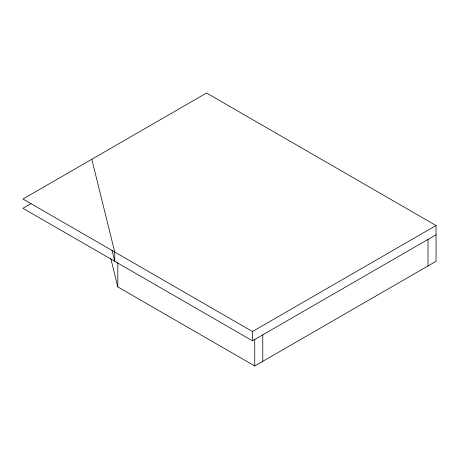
<?xml version="1.0" encoding="UTF-8"?>
<svg xmlns="http://www.w3.org/2000/svg" width="459" height="459" viewBox="0 0 459 459"><rect width="100%" height="100%" fill="white"/><g stroke="black" fill="none" stroke-linecap="round" stroke-linejoin="round"><path stroke-width="0.69" d="M31.011 203.647L22.95 208.3L252.45 340.802L436.05 234.801M436.05 225.524L206.55 93.022L22.95 199.022L252.45 331.524L436.05 225.524L436.05 261.303L254.745 365.978L117.802 286.915L110.803 258.589M91.8 159.273L114.75 252.025L114.75 261.297L112.007 250.224M428.017 239.437L428.017 265.939M262.777 334.841L262.777 361.336M254.745 339.476L254.745 365.978M252.45 331.524L252.45 340.802M117.802 262.559L117.808 286.915"/></g></svg>
